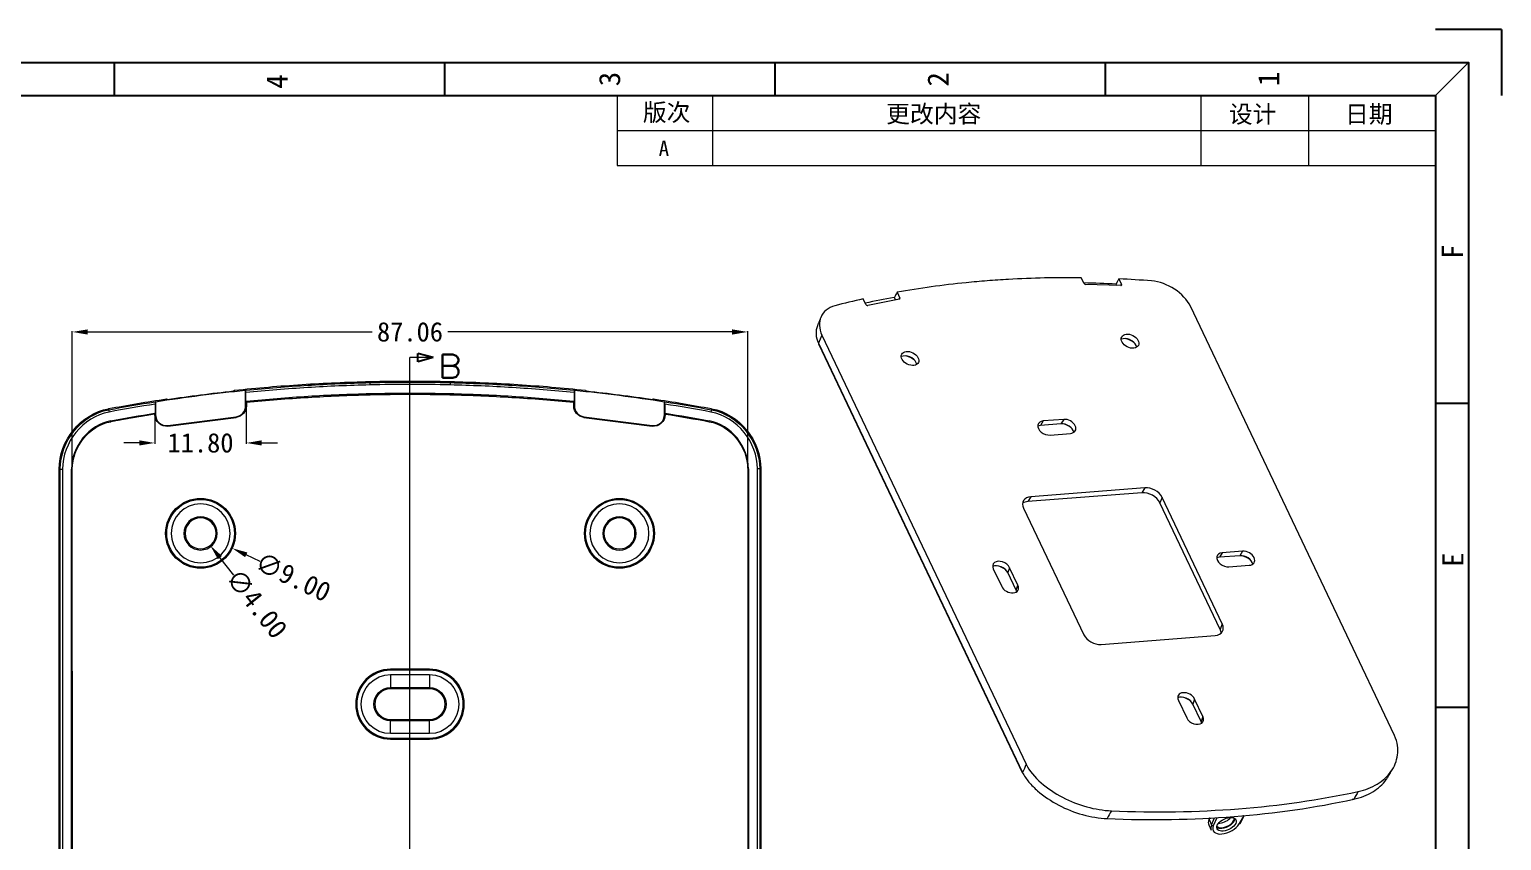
# Model space of a CAD drawing. Header units: inches. Extents: x 891 to 1249, y 156 to 796.
# Drawn here: x 1058.9 to 1248.7, y 420.8 to 525.2 of the extents above; entities that cross this region are included whole.
import ezdxf
from ezdxf.enums import TextEntityAlignment as Align
from ezdxf.lldxf.tags import DXFTag

# ---------------------------------------------------------------- set-up
doc = ezdxf.new("R2010")
doc.units = ezdxf.units.IN
doc.header["$MEASUREMENT"] = 0
doc.layers.add('10', color=7, linetype='Continuous', true_color=0xffffff)
doc.layers.add('20', color=7, linetype='Continuous', true_color=0xffffff)
doc.layers.add('50', color=7, linetype='Continuous')
doc.layers.add('dtext', color=4, linetype='Continuous')
doc.layers.add('dim', color=82, linetype='Continuous', lineweight=9)
doc.layers.add('moldbase', color=7, linetype='Continuous', lineweight=20)
doc.styles.add('blockfont', font='simplex.shx', dxfattribs={"bigfont": 'bigfont'})
doc.styles.add('仿宋', font='SIMFANG.TTF', dxfattribs={"width": 0.7})
doc.styles.add('宋体', font='SimSun.ttf', dxfattribs={"width": 0.7})
tags = doc.linetypes.add('PHANTOM', pattern=[2.5, 1.25, -0.25, 0.25, -0.25, 0.25, -0.25]).pattern_tags.tags
tags[14:15] = [DXFTag(74, 4), DXFTag(75, 0), DXFTag(340, '0'), DXFTag(46, 0.0), DXFTag(50, 0.0), DXFTag(44, 0.0), DXFTag(45, 0.0)]
tags[12:13] = [DXFTag(74, 4), DXFTag(75, 0), DXFTag(340, '0'), DXFTag(46, 0.0), DXFTag(50, 0.0), DXFTag(44, 0.0), DXFTag(45, 0.0)]
tags[10:11] = [DXFTag(74, 4), DXFTag(75, 0), DXFTag(340, '0'), DXFTag(46, 0.0), DXFTag(50, 0.0), DXFTag(44, 0.0), DXFTag(45, 0.0)]
tags[8:9] = [DXFTag(74, 4), DXFTag(75, 0), DXFTag(340, '0'), DXFTag(46, 0.0), DXFTag(50, 0.0), DXFTag(44, 0.0), DXFTag(45, 0.0)]
tags[6:7] = [DXFTag(74, 4), DXFTag(75, 0), DXFTag(340, '0'), DXFTag(46, 0.0), DXFTag(50, 0.0), DXFTag(44, 0.0), DXFTag(45, 0.0)]
tags[4:5] = [DXFTag(74, 4), DXFTag(75, 0), DXFTag(340, '0'), DXFTag(46, 0.0), DXFTag(50, 0.0), DXFTag(44, 0.0), DXFTag(45, 0.0)]
doc.dimstyles.new('2.5', dxfattribs={"dimtxt": 2.5, "dimasz": 2, "dimexe": 0.1, "dimexo": 0.1, "dimgap": 0.1, "dimtad": 0, "dimzin": 0, "dimdsep": 46, "dimtxsty": 'Standard', "dimcen": 0, "dimclrd": 4, "dimclre": 4, "dimclrt": 3, "dimadec": 1, "dimazin": 0, "dimtfac": 1, "dimtofl": 0, "dimtmove": 0, "dimatfit": 3, "dimfxl": 0.18, "dimtolj": 1, "dimtzin": 0, "dimlwd": 9, "dimlwe": 9, "dimarcsym": 0})

# ---------------------------------------------------------------- blocks, each defined once
blk = doc.blocks.new('ASSORTED_DRAFT1')
at = {"color": 13}
for p, q in [((709.8, 526.66), (707.8, 527.2)), ((707.8, 526.13), (707.8, 527.2)), ((709.8, 526.66), (707.8, 526.13))]:
    blk.add_line(p, q, dxfattribs=at)
blk = doc.blocks.new('*D53')
at = {"layer": 'Defpoints', "color": 0, "lineweight": 9}
for p in [(1151.47, 486.27), (1064.41, 468.61), (1151.47, 468.62)]:
    blk.add_point(p, dxfattribs=at)
at = {"layer": 'dim', "color": 4, "lineweight": 9}
for p, q in [((1064.41, 468.71), (1064.41, 486.37)), ((1066.41, 486.27), (1103.05, 486.27)), ((1149.47, 486.27), (1112.83, 486.27)), ((1151.47, 468.72), (1151.47, 486.37))]:
    blk.add_line(p, q, dxfattribs=at)
for points in [[(1066.41, 486.6), (1066.41, 485.93), (1064.41, 486.27)], [(1149.47, 486.6), (1149.47, 485.93), (1151.47, 486.27)]]:
    blk.add_solid(points, dxfattribs=at)
at = {"layer": 'dim', "color": 3, "lineweight": 9, "insert": (1107.94, 486.27), "char_height": 2.5, "attachment_point": 5}
blk.add_mtext('\\A1;87.06', dxfattribs=at)
blk = doc.blocks.new('*D58')
at = {"layer": 'Defpoints', "color": 0, "lineweight": 9}
for p in [(1076.87, 462.24), (1085.02, 458.41)]:
    blk.add_point(p, dxfattribs=at)
at = {"layer": 'dim', "color": 4, "lineweight": 9}
blk.add_line((1088.63, 456.7), (1086.82, 457.55), dxfattribs=at)
blk.add_solid([(1086.97, 457.86), (1086.68, 457.25), (1085.02, 458.41)], dxfattribs=at)
at = {"layer": 'dim', "color": 3, "lineweight": 9, "insert": (1092.87, 454.71), "char_height": 2.5, "attachment_point": 5, "rotation": 334.7839}
blk.add_mtext('\\A1;∅9.00', dxfattribs=at)
blk = doc.blocks.new('*D59')
at = {"layer": 'Defpoints', "color": 0, "lineweight": 9}
for p in [(1079.7, 461.89), (1082.19, 458.76)]:
    blk.add_point(p, dxfattribs=at)
at = {"layer": 'dim', "color": 4, "lineweight": 9}
blk.add_line((1085.25, 454.93), (1083.44, 457.2), dxfattribs=at)
blk.add_solid([(1083.7, 457.41), (1083.18, 456.99), (1082.19, 458.76)], dxfattribs=at)
at = {"layer": 'dim', "color": 3, "lineweight": 9, "insert": (1088.17, 451.27), "char_height": 2.5, "attachment_point": 5, "rotation": 308.5978}
blk.add_mtext('\\A1;∅4.00', dxfattribs=at)
blk = doc.blocks.new('*D60')
at = {"layer": 'Defpoints', "color": 0, "lineweight": 9}
for p in [(1086.84, 476.75), (1075.04, 475.63), (1086.84, 471.97)]:
    blk.add_point(p, dxfattribs=at)
at = {"layer": 'dim', "color": 4, "lineweight": 9}
for p, q in [((1086.84, 476.65), (1086.84, 471.87)), ((1075.04, 475.53), (1075.04, 471.87)), ((1073.04, 471.97), (1071.04, 471.97)), ((1088.84, 471.97), (1090.84, 471.97))]:
    blk.add_line(p, q, dxfattribs=at)
for points in [[(1073.04, 472.31), (1073.04, 471.64), (1075.04, 471.97)], [(1088.84, 472.31), (1088.84, 471.64), (1086.84, 471.97)]]:
    blk.add_solid(points, dxfattribs=at)
at = {"layer": 'dim', "color": 3, "lineweight": 9, "insert": (1080.94, 471.97), "char_height": 2.5, "attachment_point": 5}
blk.add_mtext('\\A1;11.80', dxfattribs=at)
blk = doc.blocks.new('7')
at = {"color": 8}
for q in [(2415.95, 533.19), (2425.95, 523.19)]:
    blk.add_line((2425.95, 533.19), q, dxfattribs=at)
for p, q in [((2215.95, 528.19), (2215.95, 523.19)), ((2265.95, 528.19), (2265.95, 523.19)), ((2315.95, 528.19), (2315.95, 523.19)), ((2365.95, 528.19), (2365.95, 523.19)), ((2415.95, 476.69), (2420.95, 476.69)), ((2415.95, 430.69), (2420.95, 430.69))]:
    blk.add_line(p, q)
for points in [[(2420.95, 241.19), (2010.95, 241.19), (2010.95, 528.19), (2420.95, 528.19)], [(2415.95, 246.19), (2015.95, 246.19), (2015.95, 523.19), (2415.95, 523.19)]]:
    blk.add_lwpolyline(points, close=True)
at = {"layer": 'moldbase'}
blk.add_line((2415.95, 523.19), (2420.95, 528.19), dxfattribs=at)
at = {"style": '宋体'}
for s, p in [('4', (2240.62, 525.31)), ('3', (2290.97, 525.69)), ('2', (2340.66, 525.65)), ('1', (2390.7, 525.72)), ('F', (2418.51, 499.58)), ('E', (2418.59, 453))]:
    blk.add_text(s, height=3.2, rotation=90, dxfattribs=at).set_placement(p, align=Align.MIDDLE)

msp = doc.modelspace()

# ---------------------------------------------------------------- linework, layer by layer
at = {"layer": '10', "color": 1, "linetype": 'PHANTOM', "lineweight": 9, "ltscale": 8}
msp.add_line((1107.939, 325.047), (1107.939, 482.968), dxfattribs=at)
at = {"layer": '20', "color": 7, "lineweight": 9}
for p, q in [((1194.832, 492.502), (1194.476, 493.25)), ((1199.562, 492.243), (1195.033, 492.378)), ((1198.964, 492.444), (1199.053, 492.258)), ((1199.335, 493.105), (1199.675, 492.391)), ((1199.564, 492.243), (1199.675, 492.391)), ((1166.701, 489.808), (1166.362, 490.522)), ((1171.022, 490.497), (1166.942, 489.688)), ((1170.375, 490.714), (1170.525, 490.399)), ((1170.738, 491.391), (1171.095, 490.642)), ((1170.986, 490.49), (1171.095, 490.642)), ((1234.866, 434.281), (1208.546, 489.582)), ((1161.044, 485.864), (1160.591, 484.807)), ((1161.044, 485.864), (1187.363, 430.569)), ((1160.589, 484.749), (1186.918, 429.43)), ((1160.591, 484.807), (1186.909, 429.513)), ((1086.753, 476.747), (1086.753, 478.722)), ((1086.78, 477.309), (1086.78, 478.465)), ((1102.75, 479.742), (1102.757, 479.442)), ((1102.788, 478.185), (1102.785, 478.29)), ((1113.097, 478.185), (1113.1, 478.29)), ((1113.135, 479.742), (1113.128, 479.442)), ((1129.105, 478.466), (1129.105, 477.31)), ((1129.132, 478.723), (1129.132, 476.747)), ((1075.105, 476.976), (1075.105, 475.811)), ((1075.132, 477.242), (1075.132, 475.628)), ((1086.753, 476.747), (1086.843, 476.747)), ((1086.843, 477.21), (1086.843, 476.747)), ((1129.043, 476.747), (1129.043, 477.21)), ((1129.043, 476.747), (1129.132, 476.747)), ((1140.753, 475.628), (1140.753, 477.243)), ((1140.78, 476.977), (1140.78, 475.812)), ((1069.38, 474.71), (1069.361, 474.813)), ((1075.043, 475.628), (1075.043, 475.695)), ((1075.043, 475.628), (1075.132, 475.628)), ((1076.72, 474.228), (1085.52, 475.347)), ((1076.732, 474.14), (1085.532, 475.259)), ((1085.532, 475.259), (1085.52, 475.347)), ((1130.365, 475.347), (1130.353, 475.259)), ((1130.353, 475.259), (1139.153, 474.14)), ((1130.365, 475.347), (1139.165, 474.228)), ((1140.753, 475.628), (1140.843, 475.628)), ((1140.843, 475.695), (1140.843, 475.628)), ((1146.505, 474.71), (1146.525, 474.813)), ((1189.583, 474.804), (1189.232, 474.226)), ((1191.858, 474.431), (1189.232, 474.226)), ((1192.208, 475.009), (1189.583, 474.804)), ((1192.208, 475.009), (1191.858, 474.431)), ((1076.72, 474.228), (1076.732, 474.14)), ((1139.153, 474.14), (1139.165, 474.228)), ((1190.445, 472.992), (1193.071, 473.198)), ((1062.712, 468.61), (1062.855, 468.61)), ((1062.715, 346.528), (1062.712, 468.61)), ((1062.857, 346.529), (1062.855, 468.61)), ((1063.154, 468.61), (1063.156, 346.533)), ((1064.309, 346.536), (1064.307, 468.609)), ((1064.412, 468.609), (1064.307, 468.609)), ((1064.414, 346.537), (1064.412, 468.609)), ((1151.473, 468.617), (1151.473, 346.555)), ((1151.473, 468.617), (1151.578, 468.617)), ((1151.578, 468.617), (1151.578, 346.554)), ((1153.03, 468.617), (1152.731, 468.617)), ((1152.731, 346.549), (1152.731, 468.617)), ((1153.173, 468.617), (1153.03, 468.617)), ((1153.03, 468.617), (1153.03, 346.549)), ((1153.173, 468.617), (1153.173, 346.55)), ((1202.284, 465.563), (1187.581, 464.412)), ((1187.965, 465.045), (1187.581, 464.412)), ((1202.668, 466.196), (1187.965, 465.045)), ((1202.668, 466.196), (1202.284, 465.563)), ((1204.89, 464.961), (1204.622, 464.263)), ((1212.651, 448.653), (1204.89, 464.961)), ((1187.036, 463.562), (1194.798, 447.255)), ((1212.384, 447.955), (1204.622, 464.263)), ((1212.648, 457.816), (1212.298, 457.237)), ((1214.923, 457.443), (1212.298, 457.237)), ((1215.274, 458.021), (1212.648, 457.816)), ((1215.274, 458.021), (1214.923, 457.443)), ((1183.136, 455.739), (1184.214, 453.474)), ((1185.236, 455.903), (1184.992, 455.266)), ((1186.314, 453.638), (1185.236, 455.903)), ((1213.511, 456.004), (1216.136, 456.209)), ((1186.07, 453.001), (1184.992, 455.266)), ((1186.07, 453.001), (1186.314, 453.638)), ((1212.651, 448.653), (1212.384, 447.955)), ((1197.02, 446.019), (1211.723, 447.171)), ((1105.442, 442.82), (1105.442, 442.689)), ((1110.442, 442.82), (1105.442, 442.82)), ((1110.442, 442.689), (1105.442, 442.689)), ((1110.442, 442.82), (1110.442, 442.689)), ((1105.442, 442.12), (1105.442, 440.464)), ((1105.442, 442.12), (1110.442, 442.12)), ((1105.442, 440.464), (1110.442, 440.464)), ((1105.442, 440.32), (1105.442, 440.464)), ((1105.442, 440.32), (1110.442, 440.32)), ((1110.442, 442.12), (1110.442, 440.464)), ((1110.442, 440.32), (1110.442, 440.464)), ((1206.988, 438.812), (1208.066, 436.547)), ((1209.088, 438.977), (1208.844, 438.339)), ((1210.166, 436.712), (1209.088, 438.977)), ((1209.922, 436.074), (1208.844, 438.339)), ((1210.166, 436.712), (1209.922, 436.074)), ((1105.442, 436.32), (1105.442, 436.176)), ((1110.442, 436.32), (1105.442, 436.32)), ((1110.442, 436.176), (1105.442, 436.176)), ((1105.442, 434.52), (1105.442, 436.176)), ((1110.442, 436.176), (1110.442, 436.32)), ((1110.442, 434.52), (1110.442, 436.176)), ((1110.442, 434.52), (1105.442, 434.52)), ((1105.442, 433.82), (1105.442, 433.951)), ((1105.442, 433.951), (1110.442, 433.951)), ((1105.442, 433.82), (1110.442, 433.82)), ((1110.442, 433.82), (1110.442, 433.951)), ((1210.988, 423.658), (1210.936, 423.536)), ((1211.032, 423.66), (1210.941, 423.447)), ((1210.941, 423.447), (1211.264, 422.767)), ((1211.264, 422.767), (1211.656, 423.682)), ((1211.936, 423.691), (1211.489, 422.65)), ((1214.845, 422.913), (1215.461, 424.004)), ((1214.937, 422.96), (1215.53, 424.011)), ((1210.915, 422.76), (1211.239, 422.08))]:
    msp.add_line(p, q, dxfattribs=at)
at = {"layer": '20', "color": 1, "lineweight": 9}
msp.add_line((1110.939, 482.968), (1107.939, 482.968), dxfattribs=at)
at = {"layer": '20', "color": 7, "lineweight": 9}
for centre, radius in [((1080.944, 460.323), 4.5), ((1080.944, 460.323), 4.369), ((1134.944, 460.32), 4.5), ((1134.944, 460.32), 4.369)]:
    msp.add_circle(centre, radius, dxfattribs=at)
at = {"layer": '20', "color": 7, "lineweight": 9, "extrusion": (0, 0, -1)}
for centre, radius in [((-1080.944, 460.323), 3.8), ((-1134.944, 460.32), 3.8), ((-1080.944, 460.323), 2.144), ((-1080.944, 460.323), 2), ((-1134.944, 460.32), 2.144), ((-1134.944, 460.32), 2)]:
    msp.add_circle(centre, radius, dxfattribs=at)
at = {"layer": '20', "color": 7, "lineweight": 9}
for centre, radius, start, end in [((1085.343, 476.747), 1.411, 277.24556, 0), ((1130.543, 476.747), 1.411, 180, 262.75444), ((1076.543, 475.628), 1.411, 180, 277.24556), ((1139.343, 475.628), 1.411, 262.75444, 0), ((1105.442, 438.32), 4.5, 90, 270), ((1105.442, 438.32), 4.369, 90, 270), ((1110.442, 438.32), 4.5, 270, 90), ((1110.442, 438.32), 4.369, 270, 90)]:
    msp.add_arc(centre, radius, start, end, dxfattribs=at)
at = {"layer": '20', "color": 7, "lineweight": 9, "extrusion": (0, 0, -1)}
for centre, radius, start, end in [((-1085.343, 476.747), 1.5, 180, 262.75444), ((-1130.543, 476.747), 1.5, 277.24556, 0), ((-1076.543, 475.628), 1.5, 262.75444, 0), ((-1139.343, 475.628), 1.5, 180, 277.24556), ((-1105.442, 438.32), 3.8, 270, 90), ((-1105.442, 438.32), 2.144, 270, 90), ((-1105.442, 438.32), 2, 270, 90), ((-1110.442, 438.32), 3.8, 90, 270), ((-1110.442, 438.32), 2.144, 90, 270), ((-1110.442, 438.32), 2, 90, 270)]:
    msp.add_arc(centre, radius, start, end, dxfattribs=at)
at = {"layer": '20', "color": 7, "lineweight": 9}
for centre, major_axis, ratio, start_param, end_param in [((1194.99, 492.515), (-0.161, 0.08), 0.6898397, 0.7186793, 2.1563223), ((1199.516, 492.38), (-0.162, 0.081), 0.6796295, 2.1694871, 3.858124), ((1166.859, 489.822), (-0.161, 0.08), 0.6913353, 0.7219955, 2.4106323), ((1170.936, 490.631), (-0.162, 0.081), 0.6807473, 2.4184769, 3.8561199), ((1160.751, 484.826), (0.163, 0.077), 0.5485272, 2.5840027, 3.1415915), ((1200.44, 484.435), (-1.152, 0.572), 0.6853586, 3.8593872, 5.7746784), ((1200.118, 483.787), (-2.042, 1.014), 0.6853586, 4.4571732, 4.9676819), ((1200.44, 484.435), (-1.152, 0.572), 0.6853586, 3.650079, 3.8593872), ((1172.085, 482.212), (-1.152, 0.572), 0.6853586, 3.8593872, 5.7746784), ((1171.763, 481.564), (-2.042, 1.014), 0.6853586, 4.4571732, 4.9676819), ((1172.085, 482.212), (-1.152, 0.572), 0.6853586, 3.650079, 3.8593872), ((1190.014, 473.898), (-1.075, 0.534), 0.6853586, 5.4301829, 8.5717756), ((1192.32, 473.46), (-1.152, 0.572), 0.6853586, 3.650175, 5.4301829), ((1192.64, 474.103), (-1.075, 0.534), 0.6853586, 2.2885903, 5.4301829), ((1189.695, 473.255), (-1.152, 0.572), 0.6853586, 5.4301829, 5.7746293), ((1191.998, 472.812), (-2.042, 1.014), 0.6853586, 4.4571236, 4.9675828), ((1063.154, 468.61), (-0.3, 0), 0.0007385, 0.0523599, 1.5707963), ((1188.612, 463.686), (1.612, -0.801), 0.6853586, 2.2885903, 3.8593866), ((1202.964, 464.133), (-1.697, 0.843), 0.6853586, 3.8593866, 5.4301829), ((1203.314, 464.837), (1.612, -0.801), 0.6853586, 0.717794, 2.2885903), ((1188.262, 462.981), (-1.697, 0.843), 0.6853586, 5.4301829, 5.89001), ((1213.079, 456.91), (-1.075, 0.534), 0.6853586, 5.4301829, 8.5717756), ((1215.385, 456.472), (-1.152, 0.572), 0.6853586, 3.650175, 5.4301829), ((1215.063, 455.824), (-2.042, 1.014), 0.6853586, 4.4571236, 4.9675828), ((1215.705, 457.115), (-1.075, 0.534), 0.6853586, 2.2885903, 5.4301829), ((1184.186, 455.821), (-1.075, 0.534), 0.6853586, 3.8593866, 7.0009793), ((1183.867, 455.178), (-1.152, 0.572), 0.6853586, 3.8593866, 5.7745811), ((1183.545, 454.53), (-2.042, 1.014), 0.6853586, 4.4571722, 4.9676314), ((1212.76, 456.266), (-1.152, 0.572), 0.6853586, 5.4301829, 5.7746293), ((1185.264, 453.556), (-1.075, 0.534), 0.6853586, 0.717794, 3.8593866), ((1184.945, 452.913), (-1.152, 0.572), 0.6853586, 3.6501268, 3.8593866), ((1211.076, 448.53), (1.612, -0.801), 0.6853586, 5.4301829, 7.0009793), ((1210.726, 447.826), (-1.697, 0.843), 0.6853586, 3.5347725, 3.8593866), ((1196.374, 447.378), (1.612, -0.801), 0.6853586, 3.8593866, 5.4301829), ((1208.038, 438.894), (-1.075, 0.534), 0.6853586, 3.8593866, 7.0009155), ((1207.718, 438.251), (-1.152, 0.572), 0.6853586, 3.8594504, 5.774555), ((1207.396, 437.603), (-2.042, 1.014), 0.6853586, 4.4571748, 4.9676235), ((1209.116, 436.629), (-1.075, 0.534), 0.6853586, 0.717794, 3.8594504), ((1208.796, 435.986), (-1.152, 0.572), 0.6853586, 3.6501384, 3.8594504), ((1212.812, 423.662), (1.896, 0.903), 0.5485272, 2.5840027, 3.1416011), ((1211.101, 423.465), (-0.165, 0.071), 0.7094861, 6.2831794, 6.9619283), ((1212.747, 423.798), (1.111, 0.529), 0.5485272, 4.1024391, 5.4863101), ((1213.027, 423.209), (-1.219, -0.58), 0.5485272, 0.9608474, 2.8671083), ((1213.027, 423.209), (1.111, 0.529), 0.5485272, 4.1024391, 6.1574327), ((1213.135, 422.983), (-1.896, -0.903), 0.5485272, 5.7255954, 6.2831937), ((1213.2, 422.847), (1.734, 0.825), 0.5485272, 2.5840027, 5.6208756), ((1211.424, 422.786), (0.165, -0.071), 0.7094861, 3.8203356, 5.391132), ((1213.027, 423.209), (-1.219, -0.58), 0.5485272, 0.2745073, 0.9608474), ((1213.027, 423.209), (1.111, 0.529), 0.5485272, 3.2672684, 4.1024391), ((1212.747, 423.798), (1.111, 0.529), 0.5485272, 3.9384871, 4.1024391), ((1214.78, 423.049), (-0.157, 0.088), 0.6593525, 2.3238768, 3.1415811)]:
    msp.add_ellipse(centre, major_axis=major_axis, ratio=ratio, start_param=start_param, end_param=end_param, dxfattribs=at)
for centre, major_axis, ratio in [((1200.759, 485.078), (-1.075, 0.534), 0.6853586), ((1172.405, 482.856), (-1.075, 0.534), 0.6853586), ((1213.2, 422.847), (-1.219, -0.58), 0.5485272)]:
    msp.add_ellipse(centre, major_axis=major_axis, ratio=ratio, dxfattribs=at)
for points, degree in [([(1179.637, 492.615), (1176.614, 492.312), (1173.644, 491.906), (1170.738, 491.391)], 3), ([(1198.964, 492.444), (1197.568, 492.51), (1196.179, 492.554), (1194.796, 492.577)], 3), ([(1203.529, 492.843), (1202.125, 492.952), (1200.727, 493.039), (1199.335, 493.105)], 3), ([(1208.546, 489.582), (1207.756, 491.239), (1205.564, 492.684), (1203.53, 492.841)], 3), ([(1166.362, 490.522), (1165.13, 490.251), (1163.912, 489.959), (1162.708, 489.646)], 3), ([(1170.375, 490.714), (1169.111, 490.489), (1167.859, 490.244), (1166.62, 489.978)], 3), ([(1160.912, 488.174), (1160.455, 487.06)], 1), ([(1160.457, 487.065), (1160.185, 486.401), (1160.212, 485.603), (1160.591, 484.807)], 3), ([(1076.685, 477.579), (1079.515, 477.999), (1082.355, 478.36), (1085.2, 478.663)], 3), ([(1086.795, 478.768), (1086.781, 478.753), (1086.767, 478.737), (1086.753, 478.722)], 3), ([(1102.747, 479.884), (1102.748, 479.837), (1102.749, 479.789), (1102.75, 479.742)], 3), ([(1113.1, 478.29), (1109.667, 478.372), (1106.219, 478.372), (1102.785, 478.29)], 3), ([(1102.788, 478.185), (1106.219, 478.267), (1109.666, 478.267), (1113.097, 478.185)], 3), ([(1113.138, 479.884), (1113.137, 479.837), (1113.136, 479.789), (1113.135, 479.742)], 3), ([(1130.685, 478.663), (1133.53, 478.361), (1136.37, 478), (1139.2, 477.58)], 3), ([(1062.712, 468.61), (1062.715, 472.269), (1065.476, 475.708), (1069.074, 476.382)], 3), ([(1069.073, 476.387), (1071.556, 476.853), (1074.047, 477.271), (1076.545, 477.643)], 3), ([(1069.073, 476.388), (1069.082, 476.341), (1069.091, 476.294), (1069.1, 476.247)], 3), ([(1069.1, 476.247), (1071.091, 476.621), (1073.088, 476.964), (1075.09, 477.277)], 3), ([(1075.105, 476.976), (1073.117, 476.665), (1071.133, 476.324), (1069.155, 475.953)], 3), ([(1139.34, 477.644), (1141.839, 477.272), (1144.33, 476.853), (1146.813, 476.387)], 3), ([(1140.795, 477.278), (1140.781, 477.266), (1140.767, 477.254), (1140.753, 477.243)], 3), ([(1146.732, 475.952), (1144.753, 476.324), (1142.769, 476.665), (1140.78, 476.977)], 3), ([(1140.795, 477.278), (1142.797, 476.964), (1144.795, 476.621), (1146.787, 476.247)], 3), ([(1146.812, 476.382), (1146.803, 476.335), (1146.795, 476.289), (1146.786, 476.242)], 3), ([(1069.1, 476.247), (1069.101, 476.24), (1069.127, 476.102), (1069.155, 475.953)], 3), ([(1140.843, 475.695), (1142.734, 475.386), (1144.623, 475.066), (1146.505, 474.71)], 3), ([(1146.786, 476.242), (1146.784, 476.234), (1146.759, 476.097), (1146.731, 475.948)], 3), ([(1187.363, 430.571), (1187.212, 430.219), (1187.061, 429.866), (1186.909, 429.513)], 3), ([(1234.013, 428.948), (1234.625, 429.984)], 1), ([(1230.163, 427.073), (1229.973, 426.739), (1229.783, 426.405), (1229.592, 426.071)], 3), ([(1229.593, 426.071), (1229.561, 426.015), (1229.495, 426.025), (1229.451, 426.092)], 3), ([(1198.358, 424.581), (1198.175, 424.248), (1197.992, 423.915), (1197.809, 423.581)], 3)]:
    msp.add_open_spline(points, degree=degree, dxfattribs=at)
for points, degree, knots in [([(1185.093, 493.042), (1184.175, 492.99), (1183.262, 492.927), (1181.443, 492.785), (1180.537, 492.705), (1179.637, 492.615)], 3, [0, 0, 0, 0, 0.5, 0.5, 1, 1, 1, 1]), ([(1194.476, 493.25), (1192.892, 493.27), (1191.318, 493.262), (1188.189, 493.192), (1186.635, 493.13), (1185.093, 493.042)], 3, [0, 0, 0, 0, 0.5, 0.5, 1, 1, 1, 1]), ([(1199.335, 493.105), (1199.277, 493.003), (1199.22, 492.9), (1199.163, 492.798), (1199.096, 492.68), (1199.03, 492.562), (1198.964, 492.444)], 3, [0, 0, 0, 0, 0.4645473, 0.4645473, 0.4645473, 1, 1, 1, 1]), ([(1162.71, 489.643), (1161.84, 489.417), (1161.218, 488.886), (1160.63, 487.519), (1160.651, 486.691), (1161.044, 485.864)], 3, [0, 0, 0, 0, 0.5, 0.5, 1, 1, 1, 1]), ([(1170.738, 491.391), (1170.683, 491.287), (1170.627, 491.184), (1170.572, 491.08), (1170.506, 490.958), (1170.441, 490.836), (1170.375, 490.714)], 3, [0, 0, 0, 0, 0.4592091, 0.4592091, 0.4592091, 1, 1, 1, 1]), ([(1086.753, 478.722), (1084.81, 478.53), (1082.87, 478.311), (1078.995, 477.818), (1077.061, 477.544), (1075.132, 477.242)], 3, [0, 0, 0, 0, 0.5, 0.5, 1, 1, 1, 1]), ([(1085.34, 478.762), (1085.318, 478.747), (1085.297, 478.732), (1085.276, 478.717), (1085.25, 478.699), (1085.225, 478.681), (1085.2, 478.663)], 3, [0, 0, 0, 0, 0.4592071, 0.4592071, 0.4592071, 1, 1, 1, 1]), ([(1085.34, 478.762), (1088.23, 479.068), (1091.127, 479.313), (1096.933, 479.686), (1099.839, 479.814), (1102.747, 479.884)], 3, [0, 0, 0, 0, 0.5, 0.5, 1, 1, 1, 1]), ([(1102.757, 479.442), (1100.089, 479.378), (1097.423, 479.265), (1092.096, 478.94), (1089.436, 478.728), (1086.78, 478.465)], 3, [0, 0, 0, 0, 0.5, 0.5, 1, 1, 1, 1]), ([(1086.78, 478.465), (1086.78, 478.499), (1086.78, 478.534), (1086.781, 478.566), (1086.781, 478.598), (1086.782, 478.628), (1086.783, 478.655), (1086.784, 478.681), (1086.786, 478.704), (1086.787, 478.722), (1086.789, 478.74), (1086.79, 478.752), (1086.791, 478.756), (1086.792, 478.761), (1086.793, 478.765), (1086.796, 478.769)], 3, [0, 0, 0, 0, 0.2237493, 0.2237493, 0.2237493, 0.4474741, 0.4474741, 0.4474741, 0.6715007, 0.6715007, 0.6715007, 0.8950557, 0.8950557, 0.8950557, 1, 1, 1, 1]), ([(1102.785, 478.29), (1100.121, 478.226), (1097.459, 478.113), (1092.14, 477.787), (1089.484, 477.564), (1086.833, 477.314), (1086.815, 477.313), (1086.797, 477.311), (1086.78, 477.309)], 3, [0, 0, 0, 0, 0.4983387, 0.4983387, 0.9966773, 0.9966773, 0.9966773, 1, 1, 1, 1]), ([(1086.795, 478.768), (1089.447, 479.03), (1092.103, 479.241), (1097.423, 479.565), (1100.086, 479.678), (1102.75, 479.742)], 3, [0, 0, 0, 0, 0.5, 0.5, 1, 1, 1, 1]), ([(1102.747, 479.884), (1104.478, 479.925), (1106.21, 479.944), (1109.675, 479.944), (1111.407, 479.926), (1113.138, 479.884)], 3, [0, 0, 0, 0, 0.5, 0.5, 1, 1, 1, 1]), ([(1102.75, 479.742), (1104.481, 479.783), (1106.212, 479.802), (1109.673, 479.802), (1111.404, 479.783), (1113.135, 479.742)], 3, [0, 0, 0, 0, 0.5, 0.5, 1, 1, 1, 1]), ([(1113.128, 479.442), (1111.399, 479.484), (1109.671, 479.502), (1106.214, 479.502), (1104.486, 479.484), (1102.757, 479.442)], 3, [0, 0, 0, 0, 0.5, 0.5, 1, 1, 1, 1]), ([(1129.105, 477.31), (1129.088, 477.311), (1129.07, 477.313), (1129.052, 477.315), (1126.401, 477.565), (1123.745, 477.787), (1118.426, 478.113), (1115.764, 478.226), (1113.1, 478.29)], 3, [0, 0, 0, 0, 0.0033231, 0.0033231, 0.0033231, 0.5016616, 0.5016616, 1, 1, 1, 1]), ([(1129.105, 478.466), (1126.449, 478.728), (1123.789, 478.94), (1118.462, 479.265), (1115.796, 479.378), (1113.128, 479.442)], 3, [0, 0, 0, 0, 0.5, 0.5, 1, 1, 1, 1]), ([(1113.135, 479.742), (1115.799, 479.678), (1118.461, 479.565), (1123.781, 479.241), (1126.438, 479.03), (1129.09, 478.768)], 3, [0, 0, 0, 0, 0.5, 0.5, 1, 1, 1, 1]), ([(1113.138, 479.884), (1116.045, 479.814), (1118.95, 479.686), (1124.755, 479.313), (1127.653, 479.068), (1130.545, 478.763)], 3, [0, 0, 0, 0, 0.5, 0.5, 1, 1, 1, 1]), ([(1129.09, 478.768), (1129.095, 478.763), (1129.1, 478.757), (1129.105, 478.752), (1129.114, 478.742), (1129.123, 478.732), (1129.132, 478.723)], 3, [0, 0, 0, 0, 0.3624881, 0.3624881, 0.3624881, 1, 1, 1, 1]), ([(1129.091, 478.768), (1129.093, 478.764), (1129.094, 478.759), (1129.096, 478.745), (1129.097, 478.732), (1129.099, 478.714), (1129.1, 478.691), (1129.101, 478.669), (1129.103, 478.641), (1129.103, 478.612), (1129.104, 478.582), (1129.105, 478.549), (1129.105, 478.516), (1129.105, 478.499), (1129.105, 478.482), (1129.105, 478.466)], 3, [0, 0, 0, 0, 0.2220371, 0.2220371, 0.2220371, 0.444007, 0.444007, 0.444007, 0.6669557, 0.6669557, 0.6669557, 0.8908306, 0.8908306, 0.8908306, 1, 1, 1, 1]), ([(1140.753, 477.243), (1138.824, 477.544), (1136.891, 477.818), (1133.016, 478.311), (1131.075, 478.531), (1129.132, 478.723)], 3, [0, 0, 0, 0, 0.5, 0.5, 1, 1, 1, 1]), ([(1130.545, 478.763), (1130.567, 478.747), (1130.588, 478.732), (1130.609, 478.717), (1130.635, 478.699), (1130.66, 478.681), (1130.685, 478.663)], 3, [0, 0, 0, 0, 0.4592091, 0.4592091, 0.4592091, 1, 1, 1, 1]), ([(1075.09, 477.277), (1075.095, 477.273), (1075.1, 477.269), (1075.105, 477.264), (1075.114, 477.257), (1075.123, 477.249), (1075.132, 477.242)], 3, [0, 0, 0, 0, 0.3624882, 0.3624882, 0.3624882, 1, 1, 1, 1]), ([(1075.091, 477.277), (1075.094, 477.273), (1075.094, 477.269), (1075.096, 477.256), (1075.097, 477.244), (1075.099, 477.226), (1075.1, 477.204), (1075.101, 477.182), (1075.102, 477.156), (1075.103, 477.127), (1075.104, 477.098), (1075.105, 477.065), (1075.105, 477.033), (1075.105, 477.014), (1075.105, 476.995), (1075.105, 476.976)], 3, [0, 0, 0, 0, 0.2186553, 0.2186553, 0.2186553, 0.4373034, 0.4373034, 0.4373034, 0.6561861, 0.6561861, 0.6561861, 0.8770662, 0.8770662, 0.8770662, 1, 1, 1, 1]), ([(1076.545, 477.643), (1076.567, 477.633), (1076.589, 477.624), (1076.61, 477.614), (1076.635, 477.602), (1076.66, 477.591), (1076.685, 477.579)], 3, [0, 0, 0, 0, 0.4645473, 0.4645473, 0.4645473, 1, 1, 1, 1]), ([(1086.78, 477.309), (1086.79, 477.293), (1086.801, 477.276), (1086.811, 477.26), (1086.822, 477.243), (1086.832, 477.226), (1086.843, 477.21)], 3, [0, 0, 0, 0, 0.5, 0.5, 0.5, 1, 1, 1, 1]), ([(1086.843, 477.21), (1089.493, 477.46), (1092.148, 477.683), (1097.464, 478.008), (1100.125, 478.121), (1102.788, 478.185)], 3, [0, 0, 0, 0, 0.5, 0.5, 1, 1, 1, 1]), ([(1113.097, 478.185), (1115.76, 478.121), (1118.421, 478.008), (1123.737, 477.683), (1126.392, 477.46), (1129.043, 477.21)], 3, [0, 0, 0, 0, 0.5, 0.5, 1, 1, 1, 1]), ([(1129.105, 477.31), (1129.095, 477.293), (1129.084, 477.276), (1129.074, 477.26), (1129.063, 477.243), (1129.053, 477.227), (1129.043, 477.21)], 3, [0, 0, 0, 0, 0.5, 0.5, 0.5, 1, 1, 1, 1]), ([(1139.34, 477.644), (1139.318, 477.634), (1139.296, 477.624), (1139.275, 477.614), (1139.25, 477.603), (1139.225, 477.592), (1139.2, 477.58)], 3, [0, 0, 0, 0, 0.4645478, 0.4645478, 0.4645478, 1, 1, 1, 1]), ([(1140.78, 476.977), (1140.78, 477.011), (1140.78, 477.045), (1140.781, 477.078), (1140.781, 477.11), (1140.782, 477.14), (1140.783, 477.167), (1140.784, 477.193), (1140.786, 477.216), (1140.787, 477.234), (1140.789, 477.252), (1140.79, 477.262), (1140.791, 477.267), (1140.792, 477.271), (1140.793, 477.276), (1140.796, 477.279)], 3, [0, 0, 0, 0, 0.2246241, 0.2246241, 0.2246241, 0.4493917, 0.4493917, 0.4493917, 0.6720116, 0.6720116, 0.6720116, 0.8918819, 0.8918819, 0.8918819, 1, 1, 1, 1]), ([(1146.812, 476.382), (1148.606, 476.045), (1150.213, 475.018), (1152.488, 472.207), (1153.173, 470.442), (1153.173, 468.617)], 3, [0, 0, 0, 0, 0.5, 0.5, 1, 1, 1, 1]), ([(1062.855, 468.61), (1062.856, 470.403), (1063.527, 472.137), (1065.761, 474.901), (1067.338, 475.912), (1069.101, 476.242)], 3, [0, 0, 0, 0, 0.5, 0.5, 1, 1, 1, 1]), ([(1069.156, 475.948), (1067.461, 475.63), (1065.947, 474.656), (1063.802, 471.999), (1063.155, 470.333), (1063.154, 468.61)], 3, [0, 0, 0, 0, 0.5, 0.5, 1, 1, 1, 1]), ([(1069.361, 474.813), (1067.987, 474.554), (1066.694, 473.744), (1064.856, 471.472), (1064.308, 470.012), (1064.307, 468.616), (1064.307, 468.612), (1064.307, 468.607), (1064.307, 468.603)], 3, [0, 0, 0, 0, 0.4999948, 0.4999948, 0.9999896, 0.9999896, 0.9999896, 1, 1, 1, 1]), ([(1064.412, 468.609), (1064.413, 469.985), (1064.952, 471.423), (1066.762, 473.66), (1068.033, 474.455), (1069.38, 474.71)], 3, [0, 0, 0, 0, 0.5, 0.5, 1, 1, 1, 1]), ([(1069.361, 474.813), (1071.244, 475.169), (1073.134, 475.49), (1075.026, 475.798), (1075.052, 475.802), (1075.079, 475.806), (1075.105, 475.811)], 3, [0, 0, 0, 0, 0.986155, 0.986155, 0.986155, 1, 1, 1, 1]), ([(1075.043, 475.695), (1073.869, 475.503), (1073.624, 475.462), (1072.915, 475.345), (1072.208, 475.222), (1070.788, 474.976), (1069.38, 474.71)], 2, [0, 0, 0, 0.25, 0.25, 0.5, 0.5, 1, 1, 1]), ([(1075.043, 475.694), (1075.053, 475.714), (1075.063, 475.733), (1075.074, 475.752), (1075.084, 475.772), (1075.095, 475.791), (1075.105, 475.811)], 3, [0, 0, 0, 0, 0.5, 0.5, 0.5, 1, 1, 1, 1]), ([(1140.78, 475.812), (1140.79, 475.792), (1140.801, 475.773), (1140.811, 475.753), (1140.822, 475.734), (1140.832, 475.714), (1140.843, 475.695)], 3, [0, 0, 0, 0, 0.5, 0.5, 0.5, 1, 1, 1, 1]), ([(1140.78, 475.812), (1140.806, 475.807), (1140.833, 475.803), (1140.859, 475.799), (1142.751, 475.49), (1144.641, 475.169), (1146.525, 474.813)], 3, [0, 0, 0, 0, 0.013871, 0.013871, 0.013871, 1, 1, 1, 1]), ([(1146.505, 474.71), (1147.851, 474.456), (1149.124, 473.661), (1150.932, 471.428), (1151.473, 469.987), (1151.473, 468.617)], 3, [0, 0, 0, 0, 0.5, 0.5, 1, 1, 1, 1]), ([(1151.578, 468.617), (1151.578, 470.014), (1151.029, 471.476), (1149.191, 473.745), (1147.897, 474.554), (1146.525, 474.813)], 3, [0, 0, 0, 0, 0.5, 0.5, 1, 1, 1, 1]), ([(1152.731, 468.617), (1152.731, 470.339), (1152.081, 472.007), (1149.931, 474.664), (1148.423, 475.63), (1146.731, 475.948)], 3, [0, 0, 0, 0, 0.5, 0.5, 1, 1, 1, 1]), ([(1146.786, 476.242), (1148.547, 475.911), (1150.118, 474.908), (1152.356, 472.146), (1153.03, 470.409), (1153.03, 468.617)], 3, [0, 0, 0, 0, 0.5, 0.5, 1, 1, 1, 1]), ([(1230.162, 427.071), (1231.086, 427.272), (1231.909, 427.588), (1233.35, 428.455), (1233.947, 428.998), (1234.619, 429.945), (1234.808, 430.29), (1235.092, 431.008), (1235.19, 431.383), (1235.344, 432.556), (1235.269, 433.415), (1234.866, 434.281)], 3, [0, 0, 0, 0, 0.25, 0.25, 0.5, 0.5, 0.625, 0.625, 0.75, 0.75, 1, 1, 1, 1]), ([(1186.909, 429.513), (1187.116, 429.085), (1187.399, 428.678), (1188.053, 427.892), (1188.434, 427.51), (1189.648, 426.448), (1190.587, 425.82), (1192.554, 424.795), (1193.591, 424.385), (1195.714, 423.798), (1196.776, 423.63), (1197.809, 423.581)], 3, [0, 0, 0, 0, 0.125, 0.125, 0.25, 0.25, 0.5, 0.5, 0.75, 0.75, 1, 1, 1, 1]), ([(1187.363, 430.569), (1187.779, 429.708), (1188.494, 428.902), (1190.123, 427.476), (1191.068, 426.842), (1193.06, 425.802), (1194.12, 425.385), (1196.238, 424.8), (1197.315, 424.629), (1198.356, 424.579)], 3, [0, 0, 0, 0, 0.25, 0.25, 0.5, 0.5, 0.75, 0.75, 1, 1, 1, 1]), ([(1229.592, 426.071), (1230.505, 426.27), (1231.337, 426.59), (1232.752, 427.442), (1233.347, 427.983), (1233.871, 428.72), (1233.946, 428.836), (1234.016, 428.954)], 3, [0, 0, 0, 0, 0.4587944, 0.4587944, 0.9175888, 0.9175888, 1, 1, 1, 1]), ([(1198.356, 424.579), (1203.942, 424.331), (1209.407, 424.426), (1220.047, 425.259), (1225.206, 425.996), (1230.162, 427.071)], 3, [0, 0, 0, 0, 0.5, 0.5, 1, 1, 1, 1]), ([(1197.809, 423.581), (1203.39, 423.333), (1208.852, 423.428), (1219.484, 424.261), (1224.641, 424.997), (1229.593, 426.071)], 3, [0, 0, 0, 0, 0.5, 0.5, 1, 1, 1, 1])]:
    msp.add_open_spline(points, degree=degree, knots=knots, dxfattribs=at)
at = {"layer": 'dtext', "color": 7, "lineweight": 9}
for p, q in [((1134.657, 516.72), (1134.657, 507.726)), ((1146.922, 516.72), (1146.922, 507.726)), ((1209.883, 516.72), (1209.883, 507.726)), ((1223.783, 516.72), (1223.783, 507.726)), ((1134.657, 512.223), (1240.136, 512.223)), ((1134.657, 507.726), (1240.136, 507.726))]:
    msp.add_line(p, q, dxfattribs=at)

# ---------------------------------------------------------------- block references
at = {"layer": '20', "color": 1, "lineweight": 9}
msp.add_blockref('ASSORTED_DRAFT1', (401.139, -43.694), dxfattribs=at)
at = {"layer": '50', "color": 7, "linetype": 'Continuous', "lineweight": 9, "xscale": 0.8517317368501836, "yscale": 0.8517317368501551, "zscale": 0.8517317368500091}
msp.add_blockref('7', (-817.606, 71.1), dxfattribs=at)

# ---------------------------------------------------------------- texts
at = {"layer": '20', "color": 1, "lineweight": 9, "insert": (1111.522, 480.354), "char_height": 3, "attachment_point": 7, "line_spacing_factor": 0.903614, "style": 'blockfont'}
msp.add_mtext('\\W01.150;\\fsimplex.shx;B', dxfattribs=at)
at = {"layer": 'dtext', "lineweight": 9, "style": '仿宋'}
for s, p in [('版次', (1137.958, 513.435)), ('更改内容', (1169.319, 513.24)), ('设计', (1213.496, 513.204)), ('日期', (1228.469, 513.204))]:
    msp.add_text(s, height=2.2495, dxfattribs=at).set_placement(p)
at = {"layer": 'dtext', "color": 3, "lineweight": 9, "style": '宋体'}
msp.add_text('A', height=1.98, dxfattribs=at).set_placement((1139.998, 508.922))

# ---------------------------------------------------------------- dimensions: what is measured, and where the dimension line sits
at = {"layer": 'dim', "color": 4, "lineweight": 9}
for base, p1, p2, picture, middle in [((1151.473, 486.266), (1064.412, 468.609), (1151.473, 468.617), '*D53', (1107.943, 486.266)), ((1086.843, 471.973), (1075.043, 475.628), (1086.843, 476.747), '*D60', (1080.943, 471.973))]:
    dim = msp.add_linear_dim(base=base, p1=p1, p2=p2, dimstyle='2.5', dxfattribs=at)
    dim.commit()
    dim.dimension.update_dxf_attribs({"geometry": picture, "text_midpoint": middle})
dim = msp.add_diameter_dim_2p(p1=(1076.873, 462.241), p2=(1085.015, 458.406), dimstyle='2.5', dxfattribs=at)
dim.commit()
dim.dimension.update_dxf_attribs({"geometry": '*D58', "text_midpoint": (1092.871, 454.707)})
dim = msp.add_diameter_dim_2p(p1=(1079.697, 461.886), p2=(1082.192, 458.76), dimstyle='2.5', dxfattribs=at)
dim.commit()
dim.dimension.update_dxf_attribs({"geometry": '*D59', "text_midpoint": (1088.173, 451.267), "dimtype": 163})

doc.saveas('drawing.dxf')
